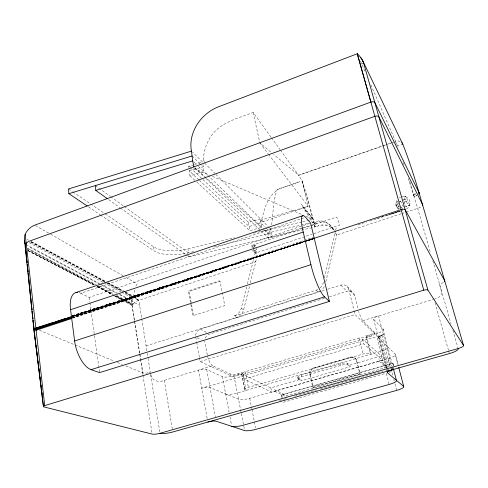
<?xml version="1.0" encoding="UTF-8"?>
<svg xmlns="http://www.w3.org/2000/svg" width="488" height="488" viewBox="0 0 488 488"><rect width="100%" height="100%" fill="white"/><g stroke="black" fill="none" stroke-linecap="round" stroke-linejoin="round"><path stroke-width="0.37" stroke-dasharray="2.44 1.83" d="M397.818 204.271L398.147 203.282M255.328 253.095L255.864 250.24L252.943 251.21L252.638 249.777M264.502 229.921L272.005 237.144L270.761 229.067L271.053 227.676M271.639 224.901C273.329 213.091 272.993 200.861 277.214 189.46L298.455 182.17M405.571 206.949L406.559 206.619C404.894 205.613 402.685 198.433 406.443 201.672C406.388 200.8 403.051 200.647 404.704 202.746M134.572 290.061C134.548 293.837 132.736 296.863 131.626 300.254L119.883 294.374M325.801 281.844L336.744 235.021L335.347 231.593M324.496 277.849L335.5 230.879M335.659 230.196L336.616 226.103M246.666 286.926L241.298 308.239A10.028 8.961 -56.1 0 1 234.124 315.98L236.497 317.499A9.961 8.912 -56.2 0 0 243.622 309.807L249.667 285.761M250.399 282.845C252.278 271.657 258.085 260.58 256.505 248.984M253.65 248.404L252.943 251.21L255.175 253.144L312.155 234.222M253.827 247.697L254.638 244.494L255.261 245.202L252.345 246.178L251.723 245.47L302.81 228.366M247.41 283.992L256.407 248.258M401.478 207.565L401.758 207.174M378.511 337.946L378.426 337.257L379.329 336.378L383.415 334.622C381.817 335.341 378.389 335.817 378.511 337.946L395.25 354.172L397.94 364.432M135.89 286.017L137.128 283.845L125.239 277.031M134.511 320.531L132.089 305.549L134.224 302.938L137.482 300.754L255.706 261.714L253.486 259.842M259.775 222.809L261.501 219.96C264.002 211.841 265.631 202.868 271.041 195.859L277.141 189.722L302.133 180.877A43.847 2.666 75 0 1 310.478 208.766L315.163 226.896L311.509 227.762M114.796 295.899L132.437 304.969M398.415 202.843L397.708 204.076L398.184 205.643M403.033 199.989L404.582 199.58L405.827 200.178L404.198 199.769L403.143 200.19M415.745 196.121L417.033 195.438L414.288 196.694L413.366 195.145L410.524 185.574A38.656 2.226 72.4 0 0 407.87 177.065M243.146 374.381L362.584 339.117L381.384 355.978L382.5 360.339L271.694 392.157L244.061 379.005L243.146 374.381L270.81 387.881L300.895 379.2L301.249 380.811L350.189 366.72L349.792 365.091L347.322 363.261A5.771 1.421 -13.1 0 0 340.374 363.749L301.541 375.004A5.697 1.391 -12.4 0 0 297.967 377.535L298.327 379.164L301.249 380.811M244.061 379.005L363.761 343.839L382.5 360.339M361.126 64.056L363.023 63.336M270.999 137.11L253.144 112.484C237.772 118.34 219.252 122.457 210.09 137.665C205.93 144.765 202.837 153.098 203.777 161.394M433.991 299.236C436.766 298.18 440.31 297.235 441.378 294.081L441.426 291.22L439.548 284.168A6.374 1.921 -15.6 0 0 443.543 282.363M385.575 144.912L298.674 175.284L273.768 154.507M390.595 143.149L386.295 144.661L390.583 143.143M280.374 150.036L298.674 175.284L385.557 144.899M79.093 292.617A24.394 11.23 71.1 0 1 80.752 293.251L300.486 218.984M301.206 218.74L304.085 217.764M365.951 335.884L366.683 336.561L371.13 354.184L370.404 353.562L365.951 335.884L370.965 334.335A6.295 1.708 -13.8 0 0 374.156 332.121L362.773 320.665A9.925 1.647 72.8 0 1 358.729 311.496M80.752 293.251L89.17 297.393L302.651 225.724M303.371 225.48L310.588 223.065M303.53 228.122L336.488 217.087A6.551 1.049 71.9 0 1 339.672 225.084L312.875 233.984M199.501 357.844L200.171 361.565L231.751 376.138A6.033 1.568 -11.3 0 0 237.186 375.742L241.95 374.4A6.033 1.568 -11.5 0 1 245.281 371.691L358.967 338.05A6.259 1.677 -13.6 0 1 366.397 337.641L371.411 336.092A6.301 1.702 -13.8 0 0 374.607 333.884L374.156 332.121M404.192 196.798C408.95 196.762 401.246 194.535 405.827 200.178M415.764 193.644L413.177 194.511L414.288 196.694L430.501 252.827M399.074 201.355L400.587 201.093L399.19 201.556M413.366 195.145L415.953 194.285M405.461 206.747L406.559 206.619M99.479 371.862L91.036 310.899L313.955 237.107M410.072 205.454L408.48 205.747L410.072 205.454L405.674 196.304M309.355 220.179L313.247 219.264M72.614 317.932L305.714 241.115L72.285 316.322M306.324 240.852L313.674 238.492L306.421 240.846M72.602 318.207L304.14 241.651M304.86 241.414L313.522 238.553M401.045 213.842L336.744 235.021L333.707 231.33M401.764 213.604L405.382 212.414M406.101 212.176L417.661 208.37A6.167 2.373 -16.7 0 0 421.858 206.015M72.596 317.401L305.494 241.072M306.22 240.84L313.449 238.467M72.261 317.786L313.766 238.431M396.848 146.266L402.155 144.527M313.406 238.48L72.614 317.133L313.888 238.418M220.033 281.344L219.307 280.832L188.399 290.94L192.772 315.102L193.553 315.547L224.773 305.598L220.033 281.344L189.179 291.428L191.43 303.853M313.284 238.583L72.572 316.657L313.326 238.632M72.401 316.505L313.882 238.565M72.261 315.827L313.32 238.724M72.242 316.151L313.863 238.516M72.919 315.95L305.531 241.316M313.497 238.76L306.257 241.084L313.65 238.748M381.616 216.904L383.068 216.44M72.352 315.687L305.671 241.298M376.73 218.606L386.88 215.361M387.606 215.129L400.648 210.962M72.291 315.724L304.359 241.81M305.079 241.578L313.784 238.809M358.021 224.718L366.726 221.948M369.623 221.021L402.984 210.395M234.124 315.98L316.071 290.207A10.285 9.425 -46.2 0 0 318.621 289.018M146.083 345.87L317.944 291.94A10.211 9.376 -46.1 0 0 319.664 291.226M195.651 335.384A6.521 5.777 -60.7 0 1 200.476 329.125L321.195 291.257M321.921 291.031L327.009 289.433M327.741 289.201L340.831 285.096A6.801 6.32 -43.3 0 1 348.767 289.323L354.642 295.496L358.04 309.014M324.337 298.357L209.498 334.097A6.368 5.673 -60.9 0 0 205.1 338.599M329.424 296.771L346.87 291.342A6.637 6.192 -43 0 1 354.642 295.496M200.171 361.565L355.069 314.571L374.607 333.884M193.858 164.718L188.758 166.262L189.094 168.97M194.59 164.499L202.605 162.071L192.528 152.158M260.842 230.855L268.534 238.199L301.224 228.39M301.95 228.171L309.941 225.773M310.667 225.554L315.754 224.029L315.193 221.717L310.002 222.955M150.853 374.692C151.817 381.097 159.088 382.659 164.304 380.372L212.75 365.799L231.422 374.418A6.027 1.58 -11.3 0 0 236.851 374.028L241.615 372.686L242.707 373.222L246.105 390.437L245.013 389.955L241.615 372.686M362.773 320.665L433.259 299.455M189.173 169.647L189.936 175.765L203.844 171.599L202.959 164.785M207.156 418.368L198.494 370.087A6.295 1.696 -10.7 0 1 206.711 369.526L222.388 376.651A9.071 2.373 -11.2 0 0 233.972 375.803L242.707 373.222M366.683 336.561L376.169 333.755A9.504 2.586 -13.9 0 0 383.068 329.01L373.741 319.378A6.655 1.897 -14.2 0 1 378.566 315.913L391.565 366.043M383.415 334.622L201.739 388.18A6.338 1.586 -10.8 0 1 210.005 387.527L238.577 399.275A8.808 2.062 -11.5 0 0 249.728 398.306L388.411 358.479A9.229 2.239 -13.8 0 0 395.25 354.172M313.674 367.824L350.25 357.185A5.453 5.216 -53.8 0 1 356.661 360.845L360.242 374.119L313.174 387.533L312.704 387.265L309.807 374.394A5.398 5.093 -60.8 0 1 313.674 367.824L314.144 368.123L350.659 357.503A5.441 5.209 -53.8 0 1 357.057 361.157M245.013 389.955A6.076 1.476 -11.6 0 1 248.392 387.35L362.944 354.05A6.301 1.58 -13.5 0 1 370.404 353.562M298.327 379.164A5.697 1.379 -12.4 0 1 301.901 376.638L340.77 365.396A5.777 1.409 -13.1 0 1 347.718 364.902L350.189 366.72M349.792 365.091L381.384 355.978M281.96 397.702L281.381 394.957L392.858 363.139L393.853 366.293M281.381 394.957L393.09 363.346M312.704 387.265L359.845 373.826L360.242 374.119M279.417 400.563L283.064 399.526M283.796 399.318L286.712 398.489M294.734 396.213L316.614 390.004M320.262 388.966L382.995 371.161M386.642 370.13L392.474 368.47M283.247 402.325L386.24 373.186M389.162 372.356L392.81 371.325M190.418 167.823L248.52 222.369L260.549 219.027L268.193 226.536M196.64 181.92L249.722 230.641L261.794 227.323L260.549 219.027L215.373 173.856M334.433 230.446C330.108 224.206 321.549 224.413 315.163 226.896L301.712 205.009L301.572 204.429L312.747 218.307L315.163 226.896L302.133 180.877L298.674 175.284M105.079 213.799L153.622 246.788A27.731 10.834 -6.1 0 0 187.929 248.904L234.521 237.748M253.754 233.142L301.932 221.887M264.362 230.013L267.741 233.038L300.364 225.255M301.108 225.078L309.264 223.132M193.59 251.649L188.405 252.888A27.779 10.73 -6.2 0 1 154.049 250.85L101.046 215.281M214.336 246.702L271.383 233.099L266.009 227.872M185.794 254.675L188.88 256.877L310.777 227.939M302.676 221.717L308.617 220.35M397.921 201.617L397.476 201.715A1.592 1.433 -30.5 0 0 396.494 202.496C395.561 204.838 397.019 208.004 399.367 208.876M333.066 228.732C329.589 222.516 321.982 219.283 315.193 221.717L318.792 225.913M136.286 297.826L133.712 295.35L137.25 299.278L138.805 300.212L141.654 318.091M148.163 372.85A5.801 1.61 -9.7 0 1 142.984 372.978L125.758 365.909M399.739 207.193L398.446 206.137L399.434 207.254M39.467 330.285L113.832 360.986M117.34 362.431L122.25 364.457M190.851 167.158L188.758 166.262L189.862 167.305M193.644 168.348L209.706 175.204M212.5 176.4L302.591 214.854M306.086 216.343L313.07 219.326L302.603 206.125M274.787 391.272L287.194 397.269M274.451 389.662L286.865 395.719L387.374 367.11L378.786 359.65M94.306 284.766L26.907 250.069L93.836 284.968M97.673 286.505L113.173 294.484M115.869 295.868L132.736 304.524L115.839 295.691M28.255 250.771L94.269 285.181M96.959 286.584L112.453 294.661M113.131 295.014L132.37 305.043M26.675 249.075L94.898 284.742M97.6 286.151L113.137 294.276M97.216 286.731L112.094 294.49M26.834 248.221L96.374 284.693M99.07 286.108L113.924 293.898M116.626 295.313L133.169 303.993L132.218 297.936L123.519 293.27M197.042 337.702L200.964 339.752M30.445 241.999L104.993 281.484M107.677 282.906L124.471 291.8M125.142 292.153L133.2 296.423M30.067 247.361L98.814 283.735M101.498 285.151L116.9 293.306M119.584 294.721L139.623 305.323M25.955 244.579L99.753 283.705M100.424 284.059L117.199 292.946M27.108 239.443L28.456 240.163M31.147 241.603L105.091 281.094M107.781 282.534L125.257 291.867M125.928 292.227L133.322 296.173M29.158 242.682L103.438 282.509M104.109 282.863L120.841 291.836M31.11 242.121L104.92 281.936M105.591 282.296L122.366 291.348M125.05 292.794L138.805 300.212L125.142 292.769M31.348 241.658L106.518 282.619M107.183 282.979L122.482 291.318M28.097 248.514L94.093 284.711M97.423 286.535L112.087 294.581M114.753 296.045L132.089 305.549M200.476 329.125L206.278 332.322M297.967 377.535L300.895 379.2M35.417 225.523L49.947 233.856M50.606 234.234L124.574 276.647M309.807 374.394L310.283 374.68L313.174 387.533M88.426 206.814L100.412 214.86M241.298 308.239L243.622 309.807M68.521 188.954L72.303 191.522M72.932 191.949L104.45 213.372M108.696 199.623L119.798 207.553M120.414 207.992L185.178 254.236M95.337 185.586L110.129 196.286M110.746 196.731L123.69 206.089M124.306 206.534L188.405 252.888L187.929 248.904M350.25 357.185L350.659 357.503M355.337 358.466L355.74 358.784M253.144 112.484L259.866 142.911L271.45 152.573M379.2 361.291L387.777 368.684M254.187 246.294L255.297 247.276M392.657 367.812L393.578 368.635M194.986 167.909L262.105 227.994M189.936 175.765L196.078 181.402M316.071 290.207L317.944 291.94M198.842 179.822L189.344 171.001L203.228 166.823L200.568 164.243M199.397 180.34L249.118 226.499L261.171 223.169L265.472 227.347M194.956 167.945L205.387 177.906M205.936 178.431L260.293 230.33M193.754 161.894L196.408 164.45M198.537 166.487L263.959 229.403M192.077 155.983L200.037 163.724M268.705 227.042L270.761 229.067M204.612 163.102L214.83 173.319M340.831 285.096L346.87 291.342M347.133 286.474L353.037 292.702M304.829 209.816L313.07 219.326M319.073 220.924L322.641 225.157M322.928 221.131L326.502 225.432M326.502 222.333L330.053 226.639M329.553 224.443L334.475 230.525M259.866 142.911L268.15 153.781M268.607 154.385L308.166 206.339L261.812 222.119L261.501 219.96L308.166 206.339L302.133 180.877M271.444 137.726L279.929 149.419M254.638 244.494L255.681 245.976M397.22 207.132L399.257 208.681A1.885 1.702 -30.3 0 0 399.788 208.73M398.562 206.332L397.824 204.777M406.443 201.672L408.584 205.948M400.477 200.891L403.936 208.138M401.648 206.973L402.929 209.681M360.467 61.079L365.353 72.254M370.856 84.821L395.609 141.386A44.981 2.586 72.4 0 1 398.135 147.589M331.858 227.335L333.267 230.8M396.823 206.369L396.286 204.167L396.61 202.697A1.592 1.433 -30.5 0 1 397.586 201.916M203.709 160.107L204.6 163.053M432.813 260.848L450.961 323.678M452.864 330.266L457.933 347.828M435.022 302.859L448.417 349.939M448.625 350.665L449.241 352.836M395.439 354.727L398.123 364.969M392.858 363.139L393.59 365.945M383.068 329.01L393.371 368.464M391.754 366.775L392.321 368.971M388.411 358.479L390.851 367.909M391.04 368.635L393.102 376.614M393.853 379.511L394.231 380.963M394.981 383.867L396.671 390.394M381.811 335.158L389.93 366.567M380.414 335.762L388.509 367.141M379.329 336.378L387.393 367.72M378.621 336.976L386.85 368.995M387.039 369.727L387.6 371.905M373.601 319.158L386.52 369.135M386.703 369.855L387.265 372.033M376.169 333.755L385.02 368.306M386.337 373.448L389.162 384.465M373.948 331.59L374.406 333.365M396.14 143.472L395.609 141.386A6.277 5.032 -25.2 0 1 400.184 141.428M369.294 334.896L369.739 336.653M362.584 339.117L363.761 343.839M348.767 289.323L353.989 310.24M354.172 310.966L355.069 314.571M358.967 338.05L362.944 354.05M356.661 360.845L359.845 373.826M347.322 363.261L347.718 364.902M340.374 363.749L340.77 365.396M301.541 375.004L301.901 376.638M297.698 377.23L298.052 378.859M251.723 245.47L252.485 249.057M281.728 395.121L282.332 398.001M270.81 387.881L271.694 392.157M245.281 371.691L248.392 387.35M249.728 398.306L251.778 408.663M251.924 409.401L254.272 421.242M254.419 421.98L255.59 427.903M241.572 374.07L244.634 389.644M238.528 373.601L238.864 375.315M233.972 375.803L243.622 425.353M243.768 426.103L244.634 430.575M230.452 374.144L230.787 375.87M222.388 376.651L229.128 412.366M229.958 416.782L231.489 424.877M207.302 354.959L204.881 341.807A6.368 5.673 -60.9 0 1 204.777 340.746M206.711 369.526L215.342 416.734M191.564 304.585L193.553 315.547M195.737 337.013L196.548 341.478M196.682 342.222L199.366 357.1M164.304 380.372L172.301 428.989M134.633 321.281L139.836 353.501M139.958 354.245L142.984 372.978M141.776 318.841L147.138 352.488M147.254 353.22L147.956 357.631M148.071 358.369L150.298 372.338A5.801 1.61 -9.7 0 1 148.901 372.698M150.658 374.595L159.887 432.539M138.098 300.083L138.153 300.455M131.284 300.419L134.42 320.506M134.542 321.256L139.562 353.416M139.678 354.16L140.379 358.65M140.495 359.394L142.825 374.351M142.947 375.095L152.036 433.344M267.741 233.038L268.534 238.199M248.52 222.369L249.722 230.641M89.17 297.393L89.792 301.895M89.896 302.645L91.036 310.899M188.722 255.547L188.88 256.877M153.622 246.788L154.049 250.85M409.725 181.512A44.981 2.586 72.4 0 1 414.288 196.694M225.657 393.962A9.138 2.214 -11.3 0 0 237.296 392.993L380.689 351.415A9.577 2.416 -13.8 0 0 387.698 346.852M324.294 286.651A10.211 9.376 -46.1 0 1 321.976 289.616M323.459 282.259A10.285 9.425 -46.2 0 1 320.128 287.865M252.345 246.178A6.381 1.653 71.6 0 1 253.662 248.538M254.272 250.027A6.381 1.653 71.6 0 1 255.175 253.144M402.972 162.37A38.656 2.226 72.4 0 1 403.942 165.182M212.75 365.799A9.473 3.215 73.4 0 1 207.418 355.551M310.283 374.68A5.392 5.087 -60.8 0 1 314.144 368.123M406.474 209.053A7.338 6.606 -29.8 0 0 409.157 199.568L408.023 198.262A7.338 6.606 -29.8 0 0 401.118 197.079M398.775 209.328A7.338 6.606 -29.8 0 1 395.78 204.027L396.036 202.258A7.338 6.606 -29.8 0 1 396.762 200.574M399.391 197.896A7.338 6.606 -29.8 0 1 400.526 197.304M393.462 142.142L391.309 142.899L393.456 142.136M399.721 211.09L389.558 214.342L399.733 211.09"/><path stroke-width="0.73" d="M419.253 193.437L418.85 194.254M463.539 345.449L427.915 290.079A4.124 1.226 -15.2 0 0 423.779 290.183L44.731 405.589A3.752 0.946 -8.2 0 0 43.81 406.888L152.152 434.094A5.954 1.263 -10.3 0 0 160.009 433.289A9.754 2.074 -10.5 0 0 172.795 431.978L449.448 353.562A10.669 2.452 -14.6 0 0 458.14 348.554A6.551 1.513 -14.8 0 0 463.539 345.449L418.991 192.565L374.802 102.468A3.8 1.903 -17.9 0 0 370.868 102.096L34.758 225.145A15.171 12.047 -57.8 0 0 26.169 232.386C23.095 236.851 24.9 242.536 25.291 247.41L33.788 328.503L43.389 406.535M76.018 292.519L302.963 215.635M70.559 309.703L303.219 232.068A26.23 5.1 71.9 0 1 305.531 217.276L310.588 223.065L329.388 301.413L99.582 372.606L91.067 369.636A24.687 11.535 72.2 0 1 74.621 340.978L70.559 309.703A24.394 11.23 71.1 0 1 77.507 292.367M71.888 318.444L36.118 330.272A4.142 1.586 13.7 0 1 33.855 327.966L33.068 320.409L34.898 336.238M314.248 238.315L401.112 209.596A3.983 1.537 -16.2 0 1 405.162 209.706L444.647 280.606A6.374 1.921 -15.6 0 1 444.55 281.411M71.718 316.706L34.178 329.113L71.882 316.895M36.039 328.003L51.99 322.861M57.785 320.994L64.312 318.89M33.995 328.906L70.955 316.968M74.621 340.978L310.911 264.685A26.572 5.252 72.3 0 0 324.502 296.881L329.388 301.413M91.067 369.636L324.502 296.881M427.915 290.079L363.658 63.098L361.608 58.609L358.595 54.912L357.271 53.759L218.514 106.805A37.655 31.494 -44.4 0 0 191.467 151.115L68.521 188.954L68.863 193.693L87.163 205.966M68.863 193.693L192.077 155.983M95.337 185.586L95.739 190.375L192.693 160.875L191.467 151.115M160.009 433.289L458.14 348.554M95.739 190.375L107.458 198.744M423.779 290.183L357.283 53.808L357.631 54.077M387.454 372.759L387.6 371.905L388.332 371.362L392.511 369.697C390.986 370.429 387.454 370.746 387.454 372.759L403.704 386.429A9.351 1.94 -13.6 0 1 396.671 390.394L255.883 429.379A8.918 1.781 -11.6 0 1 244.634 430.575L216.16 421.229A6.429 1.373 -11 0 0 207.815 422.053M419.186 193.211L416.331 183.647A38.613 1.952 72.5 0 0 405.101 150.078L402.82 144.308L363.005 61.311M25.553 248.849L25.303 247.501M357.283 53.808L370.868 102.096M398.708 367.366L403.704 386.429M393.548 369.367L396.378 380.262A9.711 2.092 -13.6 0 1 389.162 384.465L243.518 425.146A9.26 1.915 -11.5 0 1 231.763 426.347M24.473 240.169L25.065 243.671M303.219 232.068L310.911 264.685M192.693 160.875L193.858 166.896M363.139 61.659L363.127 61.567A18.959 15.793 -33.8 0 0 360.51 57.553M35.087 337.739L35.374 339.996M35.563 341.496L35.844 343.753M36.033 345.254L36.319 347.511M36.508 349.018L37.362 355.782M37.552 357.283L37.838 359.54M38.027 361.041L38.308 363.298M38.497 364.798L38.784 367.055M38.973 368.556L39.26 370.813M39.54 373.07L39.735 374.57M40.016 376.827L40.303 379.078M40.492 380.585L40.772 382.836M41.059 385.093L41.248 386.6M41.535 388.851L41.724 390.357M42.011 392.608L42.2 394.115M42.48 396.366L42.669 397.873M43.523 404.637L43.713 406.138M33.757 328.314L43.505 406.73M25.358 245.641L25.65 248.849M25.169 234.447L44.731 405.589M24.857 242.804L24.906 243.25L24.876 242.878M25.431 247.056L25.59 248.563M25.748 250.076L26.614 258.396M26.767 259.909L27.084 262.934M27.243 264.447L27.56 267.473M27.712 268.986L28.03 272.011M28.188 273.524L29.524 286.377M29.683 287.889L30 290.915M30.152 292.428L30.47 295.454L29.713 287.957M31.964 309.819L30.628 296.966L30.964 300.035M32.44 314.357L32.123 311.332L32.916 318.908L32.592 315.87M25.803 250.204L26.114 253.223M26.273 254.736L26.584 257.755M26.816 260.019L27.053 262.282M27.285 264.551L27.602 267.57M27.755 269.077L28.066 272.097M28.225 273.609L28.536 276.629M28.694 278.142L29.005 281.161M29.164 282.668L29.555 286.444M31.116 301.541L31.976 309.849M25.291 247.41L25.535 244.708L26.523 243.054A6.911 5.484 -58.5 0 1 29.347 241.176L374.869 116.309A3.825 1.86 -17.6 0 1 378.816 116.656L422.413 204.313A6.167 2.373 -16.7 0 1 422.376 205.283M418.991 192.565A6.137 2.434 -16.8 0 1 418.966 193.559M401.886 142.588A6.277 5.032 -25.2 0 1 402.832 144.308M71.876 317.639L34.99 329.723L71.919 317.633M72.187 317.017L34.953 329.43L72.2 317.029"/></g></svg>
